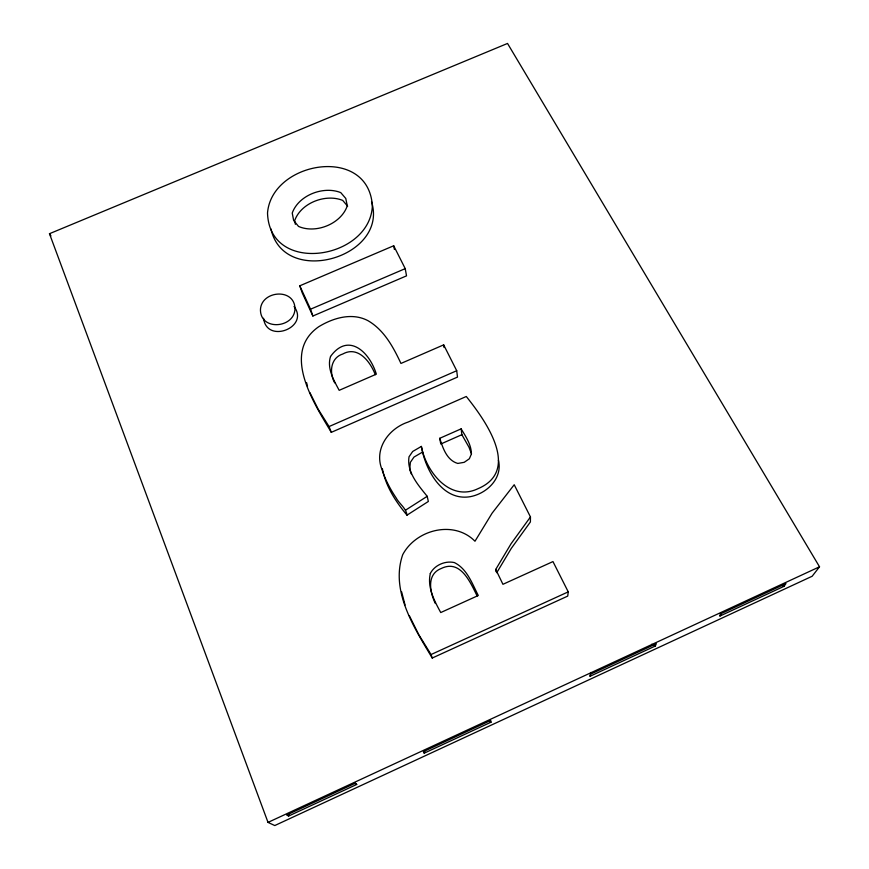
<?xml version="1.0" encoding="UTF-8"?>
<svg xmlns="http://www.w3.org/2000/svg" width="869" height="869" viewBox="0 0 869 869"><rect width="100%" height="100%" fill="white"/><g stroke="black" fill="none" stroke-linecap="round" stroke-linejoin="round"><path stroke-width="1.3" d="M530.459 516.946L511.07 543.733L495.743 569.412L502.934 584.305L552.966 561.58L568.239 591.865L567.739 596.091L432.219 658.039C414.328 627.831 390.116 591.126 402.716 554.683C416.001 529.514 453.922 519.803 474.985 541.235L492.104 513.166L514.209 484.739L530.459 516.946L530.405 521.943L511.254 548.448L496.731 572.736M719.956 616.023L721.455 613.481L785.978 583.577L783.99 586.325L719.956 616.023L720.412 613.427M590.062 676.256L590.562 674.159L656.323 643.679L655.324 645.993L590.062 676.256L590.855 672.476M424.181 753.173L423.377 751.663L490.735 720.444L491.018 722.182L424.181 753.173L424.843 750.566M288.584 816.045L356.714 784.457L355.356 783.197L286.672 815.035L288.584 816.045L289.301 813.514M819.521 566.794L812.146 576.256L274.778 825.55L268.021 822.4L49.479 233.707L507.529 43.45L819.521 566.794L268.021 822.4M407.007 515.143L428.341 501.467L427.2 496.308C418.271 485.206 406.551 472.041 409.038 456.779L412.688 451.478L421.367 446.416C426.006 471.422 449.805 502.304 478.059 488.66C521.541 470.107 484.674 419.488 466.284 396.492L408.137 422.052C388.758 428.45 373.8 448.762 381.893 469.314C385.217 479.471 390.127 488.986 396.101 497.828C399.305 503.933 406.116 507.963 407.007 515.143C395.71 501.695 385.651 486.173 382.371 468.695M405.606 510.125L427.2 496.308M409.321 615.643L418.749 634.62L431.057 654.542L568.239 591.865M421.367 446.416L422.573 452.065L413.981 457.072L410.374 462.319L409.723 469.303L411.2 473.833M440.757 444.026L461.873 434.685L461.135 428.862L439.768 438.291L440.55 442.875M309.885 392.603L318.173 409.201L329.069 426.549L456.714 370.726L443.668 344.863L400.957 363.448C393.299 347.111 384.163 330.09 368.032 320.715C352.108 312.221 333.175 317.913 318.706 326.744C280.839 353.118 314.35 403.824 331.285 432.349L457.496 377.092L456.714 370.726M312.873 316.023L310.548 309.201L405.226 268.64L393.69 245.764L299.783 285.814L302.206 292.82L312.873 316.023L406.529 275.853L405.226 268.64M781.557 585.206L783.99 586.325M651.728 644.255L655.324 645.993M488.671 720.966L491.018 722.182M354.422 783.197L356.714 784.457M347.654 206.192L342.679 200.391C325.593 193.472 300.946 202.901 294.667 220.639L295.362 224.311M294.059 306.475C309.907 327.45 266.544 344.265 263.568 318.26M49.479 233.707L50.934 235.868M461.135 428.862C465.817 436.586 471.356 444.667 471.4 454.031L469.347 458.767L464.209 462.319L457.789 463.438C446.862 460.309 442.842 448.078 439.768 438.291M461.873 434.685L468.978 447.198L471.509 453.89M375.278 374.68C370.444 361.895 358.05 345.471 342.777 354.009C330.394 357.887 329.079 372.899 334.717 382.871M477.146 596.015C470.433 582.491 460.483 558.995 441.256 568.489C426.299 574.279 429.84 592.191 435.347 603.499M299.783 285.814L310.548 309.201M329.069 426.549L331.285 432.349M371.519 201.684C389.04 257.115 284.076 288.041 270.965 228.971M431.057 654.542L432.219 658.039M422.573 452.065C427.7 473.801 444.2 501.065 470.129 496.699C486.857 493.625 502.847 478.308 498.437 460.222M401.587 591.724L405.063 605.009M306.561 382.534L307.507 386.314M393.69 245.764L394.396 249.457M443.668 344.863L444.037 347.502M495.743 569.412L495.927 571.628M372.366 205.986C369.955 259.375 269.433 275.766 267.522 213.003C271.595 161.232 368.684 144.547 372.366 205.986M294.971 308.234C295.232 327.906 261.102 331.48 260.45 310.32C260.407 290.843 294.091 287.302 294.971 308.234M430.318 573.497C427.124 587.216 434.326 600.751 440.746 612.547L478.287 595.493C472.139 583.577 467.12 568.847 454.378 562.58C445.319 560.494 434.533 565.111 430.318 573.497M330.524 356.486C326.777 368.293 333.718 380.122 339.182 390.333L376.342 374.159C369.499 351.673 348.197 331.98 330.524 356.486M347.285 205.844C341.082 223.941 315.849 234.022 298.534 226.429L293.635 220.444L292.234 213.046C298.61 195.145 323.485 185.662 340.757 192.614L345.775 198.458L347.285 205.844"/></g></svg>
